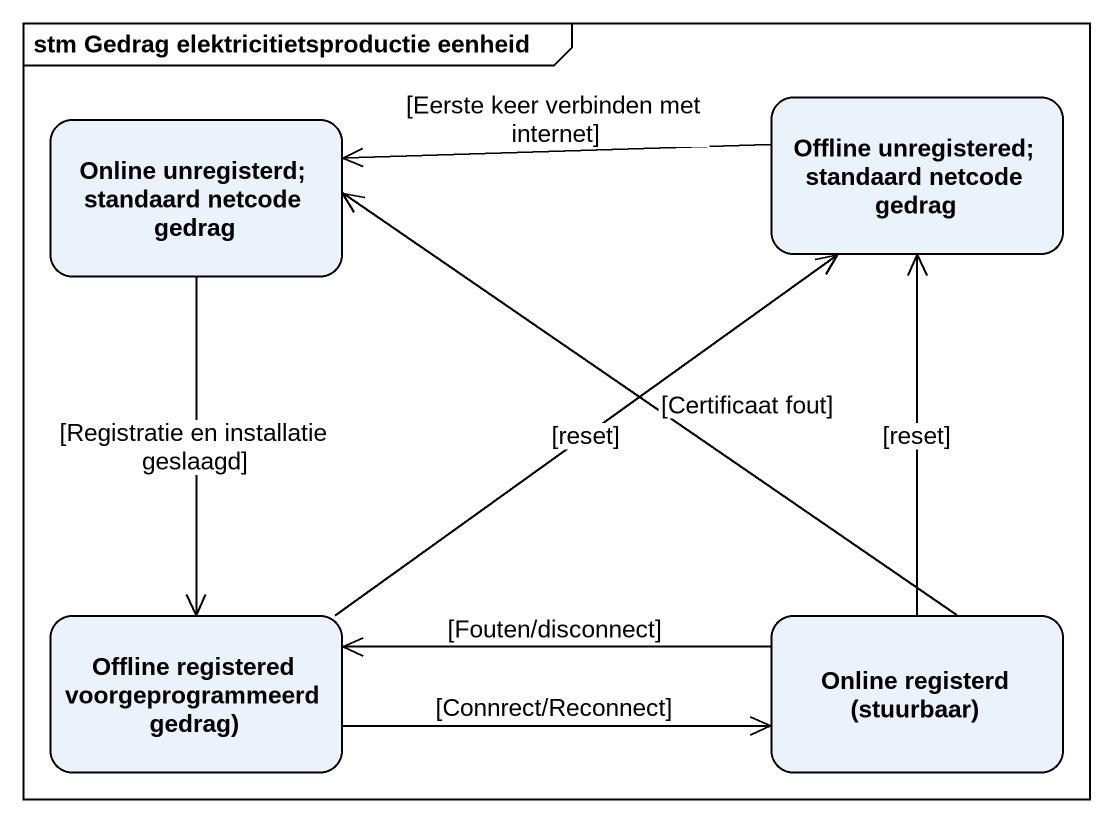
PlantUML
@startuml
mainframe stm Gedrag elektricitietsproductie eenheid
hide empty description
state "Offline unregistered; standaard netcode gedrag" as Offline_unregistered
state "Online unregisterd; standaard netcode gedrag" as Online_unregisterd
state "Offline registered voorgeprogrammeerd gedrag)" as Offline_registered
state "Online registerd (stuurbaar)" as Online_registerd_stuurbaar
Offline_unregistered -left-> Online_unregisterd : [Eerste keer verbinden met internet]
Online_unregisterd --> Offline_registered : [Registratie en installatie geslaagd]
Offline_registered -up-> Offline_unregistered : [reset]
Offline_registered -right-> Online_registerd_stuurbaar : [Connrect/Reconnect]
Online_registerd_stuurbaar -up-> Offline_unregistered : [reset]
Online_registerd_stuurbaar -up-> Online_unregisterd : [Certificaat fout]
Online_registerd_stuurbaar -left-> Offline_registered : [Fouten/disconnect]
@enduml
